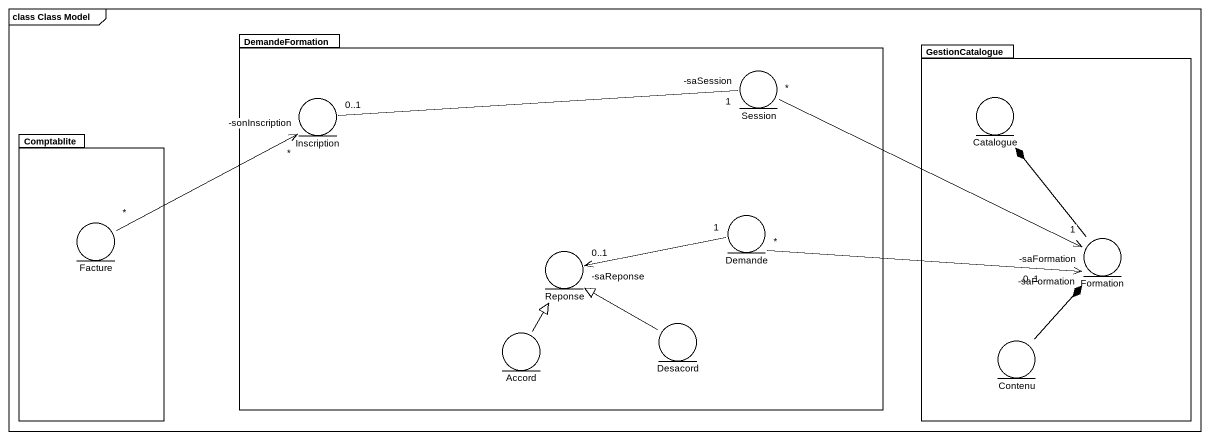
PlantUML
@startuml
mainframe class Class Model
package DemandeFormation {
  entity Session
  entity Inscription
  entity Demande
  entity Reponse
  entity Accord
  entity Desacord
}
package GestionCatalogue {
  entity Catalogue
  entity Formation
  entity Contenu
}
package Comptablite {
  entity Facture
}
Session "*" -right-> "-saFormation\n1" Formation
Inscription "0..1" -right- "-saSession\n1" Session
Facture "*" -right-> "-sonInscription\n*" Inscription
Demande "*" -right-> "-saFormation\n0..1" Formation
Demande "1" -left-> "-saReponse\n0..1" Reponse
Formation -up-* Catalogue
Accord -up-|> Reponse
Desacord -up-|> Reponse
Contenu -up-* Formation
@enduml
